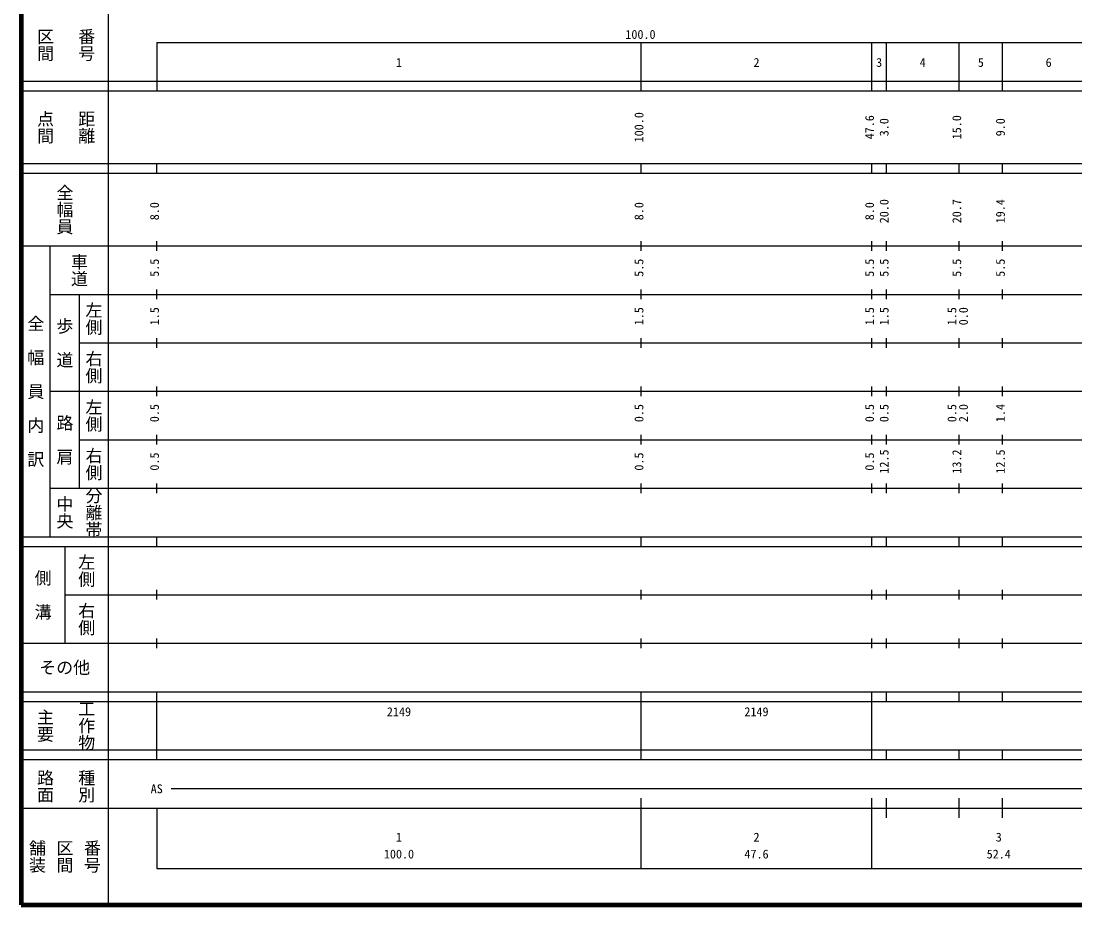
# Model space of a CAD drawing. Units: millimetres on the paper, enlarged 1000 times. Extents: x 40000 to 680000, y 20000 to 380000.
# Drawn here: x 40000 to 257521, y 20000 to 202409 of the extents above; entities that cross this region are included whole.
import ezdxf
from ezdxf.enums import TextEntityAlignment as Align

# ---------------------------------------------------------------- set-up
doc = ezdxf.new("R2010")
doc.units = ezdxf.units.MM
doc.header["$LTSCALE"] = 1000
doc.layers.add('M-TTL', color=2, linetype='Continuous', lineweight=140)
doc.layers.add('M-TTL-BAND', color=7, linetype='Continuous', lineweight=25)
doc.styles.add('@ＭＳ ゴシック', font='')
doc.styles.add('ＭＳ ゴシック', font='')
doc.styles.get('@ＭＳ ゴシック').set_extended_font_data('@MS Gothic')
doc.styles.get('ＭＳ ゴシック').set_extended_font_data('MS Gothic')

msp = doc.modelspace()

# ---------------------------------------------------------------- linework, layer by layer
at = {"layer": 'M-TTL'}
for p, q in [((40000, 380000), (40000, 20000)), ((40000, 20000), (680000, 20000))]:
    msp.add_line(p, q, dxfattribs=at)
at = {"layer": 'M-TTL-BAND'}
for p, q in [((58000, 370000), (58000, 20000)), ((68000, 198000), (579000, 198000)), ((68000, 198000), (68000, 188000)), ((168000, 188000), (168000, 198000)), ((215600, 188000), (215600, 198000)), ((218600, 188000), (218600, 198000)), ((233600, 188000), (233600, 198000)), ((242600, 188000), (242600, 198000)), ((40000, 190000), (579000, 190000)), ((40000, 188000), (579000, 188000)), ((40000, 173000), (579000, 173000)), ((68000, 171000), (68000, 173000)), ((168000, 171000), (168000, 173000)), ((215600, 171000), (215600, 173000)), ((218600, 171000), (218600, 173000)), ((233600, 171000), (233600, 173000)), ((242600, 171000), (242600, 173000)), ((40000, 171000), (579000, 171000)), ((68000, 155000), (68000, 157000)), ((168000, 155000), (168000, 157000)), ((215600, 155000), (215600, 157000)), ((218600, 155000), (218600, 157000)), ((233600, 155000), (233600, 157000)), ((242600, 155000), (242600, 157000)), ((40000, 156000), (579000, 156000)), ((46000, 96000), (46000, 156000)), ((46000, 146000), (579000, 146000)), ((52000, 146000), (52000, 106000)), ((68000, 145000), (68000, 147000)), ((168000, 145000), (168000, 147000)), ((215600, 145000), (215600, 147000)), ((218600, 145000), (218600, 147000)), ((233600, 145000), (233600, 147000)), ((242600, 145000), (242600, 147000)), ((52000, 136000), (579000, 136000)), ((68000, 135000), (68000, 137000)), ((168000, 135000), (168000, 137000)), ((215600, 135000), (215600, 137000)), ((218600, 135000), (218600, 137000)), ((233600, 135000), (233600, 137000)), ((242600, 135000), (242600, 137000)), ((68000, 125000), (68000, 127000)), ((168000, 125000), (168000, 127000)), ((215600, 125000), (215600, 127000)), ((218600, 125000), (218600, 127000)), ((233600, 125000), (233600, 127000)), ((242600, 125000), (242600, 127000)), ((46000, 126000), (579000, 126000)), ((52000, 116000), (579000, 116000)), ((68000, 115000), (68000, 117000)), ((168000, 115000), (168000, 117000)), ((215600, 115000), (215600, 117000)), ((218600, 115000), (218600, 117000)), ((233600, 115000), (233600, 117000)), ((242600, 115000), (242600, 117000)), ((68000, 105000), (68000, 107000)), ((168000, 105000), (168000, 107000)), ((215600, 105000), (215600, 107000)), ((218600, 105000), (218600, 107000)), ((233600, 105000), (233600, 107000)), ((242600, 105000), (242600, 107000)), ((46000, 106000), (579000, 106000)), ((40000, 96000), (579000, 96000)), ((68000, 94000), (68000, 96000)), ((168000, 94000), (168000, 96000)), ((215600, 94000), (215600, 96000)), ((218600, 94000), (218600, 96000)), ((233600, 94000), (233600, 96000)), ((242600, 94000), (242600, 96000)), ((40000, 94000), (579000, 94000)), ((49000, 94000), (49000, 74000)), ((68000, 83000), (68000, 85000)), ((168000, 83000), (168000, 85000)), ((215600, 83000), (215600, 85000)), ((218600, 83000), (218600, 85000)), ((233600, 83000), (233600, 85000)), ((242600, 83000), (242600, 85000)), ((49000, 84000), (579000, 84000)), ((40000, 74000), (579000, 74000)), ((68000, 73000), (68000, 75000)), ((168000, 73000), (168000, 75000)), ((215600, 73000), (215600, 75000)), ((218600, 73000), (218600, 75000)), ((233600, 73000), (233600, 75000)), ((242600, 73000), (242600, 75000)), ((40000, 64000), (579000, 64000)), ((68000, 62000), (68000, 64000)), ((168000, 62000), (168000, 64000)), ((215600, 62000), (215600, 64000)), ((218600, 62000), (218600, 64000)), ((233600, 62000), (233600, 64000)), ((242600, 62000), (242600, 64000)), ((40000, 62000), (579000, 62000)), ((68000, 52000), (68000, 62000)), ((168000, 52000), (168000, 62000)), ((168000, 52000), (168000, 62000)), ((215600, 52000), (215600, 62000)), ((40000, 52000), (579000, 52000)), ((68000, 50000), (68000, 52000)), ((168000, 50000), (168000, 52000)), ((215600, 50000), (215600, 52000)), ((218600, 50000), (218600, 52000)), ((233600, 50000), (233600, 52000)), ((242600, 50000), (242600, 52000)), ((40000, 50000), (579000, 50000)), ((71000, 44000), (565000, 44000)), ((168000, 27500), (168000, 42000)), ((215600, 27500), (215600, 42000)), ((218600, 38000), (218600, 42000)), ((233600, 38000), (233600, 42000)), ((242600, 38000), (242600, 42000)), ((40000, 40000), (579000, 40000)), ((68000, 40000), (68000, 27500)), ((68000, 27500), (579000, 27500))]:
    msp.add_line(p, q, dxfattribs=at)

# ---------------------------------------------------------------- texts
at = {"layer": 'M-TTL-BAND', "style": '@ＭＳ ゴシック'}
for s, p in [('区間', (45000, 197500)), ('番号', (53500, 197500)), ('点間', (45000, 180500)), ('距離', (53500, 180500)), ('全幅員', (49000, 163500)), ('車道', (52000, 151000)), ('左側', (55000, 141000)), ('全\u3000幅\u3000員\u3000内\u3000訳', (43000, 126000)), ('歩\u3000道', (49000, 136000)), ('右側', (55000, 131000)), ('左側', (55000, 121000)), ('路\u3000肩', (49000, 116000)), ('右側', (55000, 111000)), ('分離帯', (55000, 101000)), ('中央', (49000, 101000)), ('左側', (53500, 89000)), ('側\u3000溝', (44500, 84000)), ('右側', (53500, 79000)), ('工作物', (53500, 57000)), ('主要', (45000, 57000)), ('路面', (45000, 44500)), ('種別', (53500, 44500)), ('舗装', (43333, 30000)), ('区間', (49000, 30000)), ('番号', (54667, 30000))]:
    msp.add_text(s, height=2566, rotation=270, dxfattribs=at).set_placement(p, align=Align.MIDDLE_CENTER)
at = {"layer": 'M-TTL-BAND', "style": 'ＭＳ ゴシック'}
for s, p in [('100.0', (167844, 198195)), ('1', (118000, 192405)), ('2', (191800, 192405)), ('3', (217100, 192405)), ('4', (226100, 192405)), ('5', (238100, 192405)), ('6', (252100, 192405)), ('AS', (68000, 42500)), ('1', (118000, 32523)), ('2', (191800, 32523)), ('3', (241800, 32523)), ('100.0', (118000, 29033)), ('47.6', (191800, 29033)), ('52.4', (241800, 29033))]:
    msp.add_text(s, height=1833, dxfattribs=at).set_placement(p, align=Align.BOTTOM_CENTER)
for s, p in [('100.0', (169000, 180500)), ('47.6', (216600, 180500)), ('15.0', (234600, 180500)), ('3.0', (219600, 180500)), ('9.0', (243600, 180500)), ('20.0', (219600, 163174)), ('20.7', (234600, 163174)), ('19.4', (243600, 163174)), ('8.0', (69000, 163174)), ('8.0', (169000, 163174)), ('8.0', (216600, 163174)), ('5.5', (69000, 151500)), ('5.5', (169000, 151500)), ('5.5', (216600, 151500)), ('5.5', (219600, 151500)), ('5.5', (234600, 151500)), ('5.5', (243600, 151500)), ('1.5', (69000, 141500)), ('1.5', (169000, 141500)), ('1.5', (216600, 141500)), ('1.5', (219600, 141500)), ('1.5', (233600, 141500)), ('0.0', (235970, 141500)), ('0.5', (69000, 121500)), ('0.5', (169000, 121500)), ('0.5', (216600, 121500)), ('0.5', (219600, 121500)), ('0.5', (233600, 121500)), ('2.0', (235970, 121500)), ('1.4', (243600, 121500)), ('0.5', (69000, 111500)), ('0.5', (169000, 111500)), ('0.5', (216600, 111500)), ('12.5', (219600, 111500)), ('13.2', (234600, 111500)), ('12.5', (243600, 111500))]:
    msp.add_text(s, height=1833, rotation=90, dxfattribs=at).set_placement(p, align=Align.BOTTOM_CENTER)
msp.add_text('その他', height=2566, dxfattribs=at).set_placement((49000, 69000), align=Align.MIDDLE_CENTER)
for p in [(115500, 58405), (189300, 58405)]:
    msp.add_text('2149', height=1833, dxfattribs=at).set_placement(p, align=Align.BOTTOM_LEFT)

doc.saveas('drawing.dxf')
